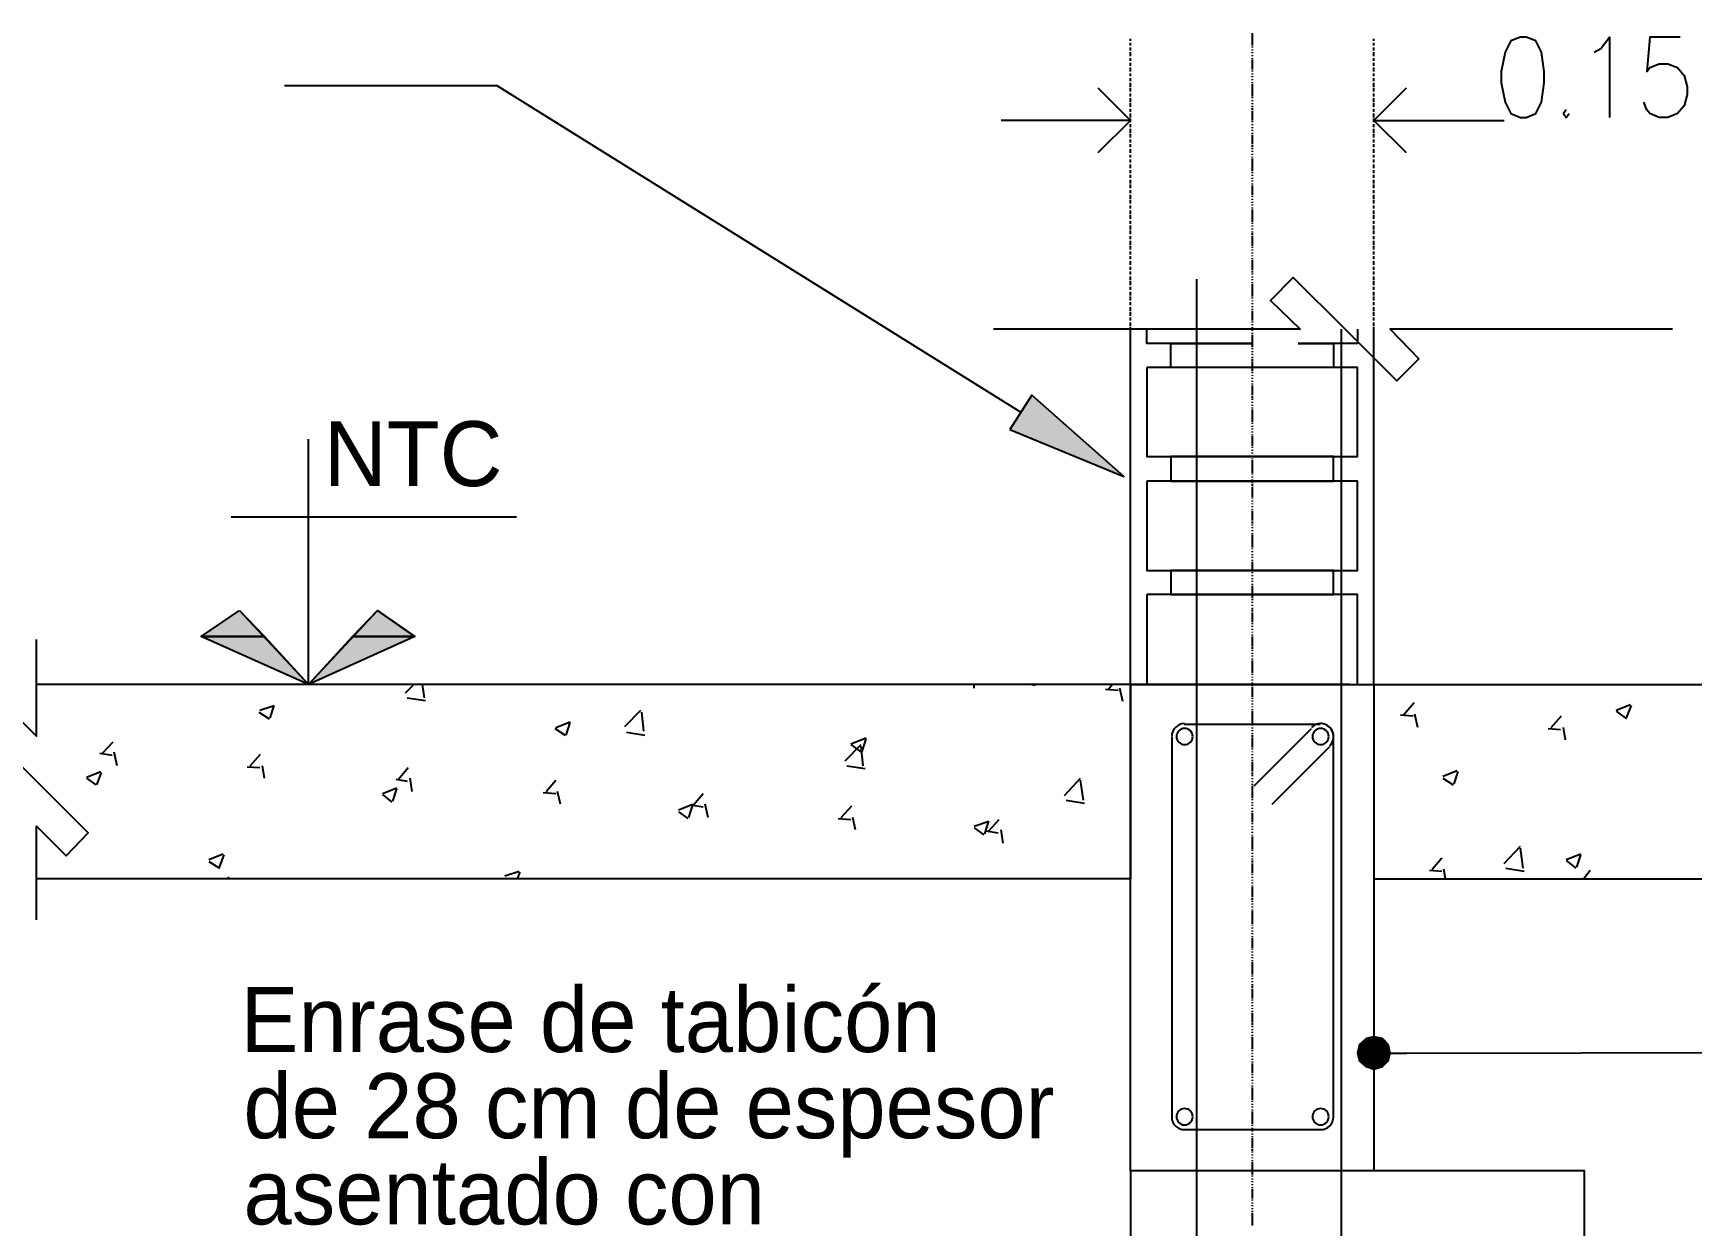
# Model space of a CAD drawing. Header units: metres. Extents: x 2.9 to 42.8, y 1.7 to 28.7.
# Drawn here: x 17.188 to 20.242, y 19.4 to 21.597 of the extents above; entities that cross this region are included whole.
import ezdxf

# ---------------------------------------------------------------- set-up
doc = ezdxf.new("R2010")
doc.units = ezdxf.units.M
for name, color, linetype in [('AMARILLO', 2, 'Continuous'), ('NEGRO', 7, 'Continuous'), ('RELLENO_NEGRO', 7, 'Continuous'), ('ROJO', 1, 'Continuous'), ('TEXTO', 7, 'Continuous')]:
    doc.layers.add(name, color=color, linetype=linetype)
doc.layers.add('RGB_120_120_120', color=7, linetype='Continuous', true_color=0x787878)
doc.layers.add('RGB_149_112_000', color=7, linetype='Continuous', true_color=0x957000)

msp = doc.modelspace()

# ---------------------------------------------------------------- hatches: boundary and pattern name
at = {"layer": 'RELLENO_NEGRO'}
h = msp.add_hatch(color=256, dxfattribs=at)
h.dxf.hatch_style = 1
h.paths.add_polyline_path([(18.9865, 20.8668), (19.1964, 20.7804), (19.0271, 20.9303), (18.9865, 20.8668)])
h = msp.add_hatch(color=256, dxfattribs=at)
h.dxf.hatch_style = 1
h.paths.add_polyline_path([(17.5683, 20.5334), (17.6142, 20.4858), (17.4978, 20.4858), (17.5683, 20.5334)])
h = msp.add_hatch(color=256, dxfattribs=at)
h.dxf.hatch_style = 1
h.paths.add_polyline_path([(17.8223, 20.5334), (17.8911, 20.4858), (17.7765, 20.4858), (17.8223, 20.5334)])
h = msp.add_hatch(color=256, dxfattribs=at)
h.dxf.hatch_style = 1
h.paths.add_polyline_path([(17.4978, 20.4858), (17.6142, 20.4858), (17.6953, 20.3976), (17.4978, 20.4858)])
h = msp.add_hatch(color=256, dxfattribs=at)
h.dxf.hatch_style = 1
h.paths.add_polyline_path([(17.7765, 20.4858), (17.8911, 20.4858), (17.6953, 20.3976), (17.7765, 20.4858)])
h = msp.add_hatch(color=256, dxfattribs=at)
h.dxf.hatch_style = 1
h.paths.add_polyline_path([(19.6568, 19.7485), (19.6427, 19.745), (19.6568, 19.7185), (19.6568, 19.7485)])
h.paths.add_polyline_path([(19.6427, 19.745), (19.6568, 19.7185), (19.6303, 19.7344), (19.6427, 19.745)])
h.paths.add_polyline_path([(19.6568, 19.7185), (19.6303, 19.7344), (19.6268, 19.7185), (19.6568, 19.7185)])
h = msp.add_hatch(color=256, dxfattribs=at)
h.dxf.hatch_style = 1
h.paths.add_polyline_path([(19.6868, 19.7185), (19.6832, 19.7344), (19.6568, 19.7185), (19.6868, 19.7185)])
h.paths.add_polyline_path([(19.6832, 19.7344), (19.6568, 19.7185), (19.6727, 19.745), (19.6832, 19.7344)])
h.paths.add_polyline_path([(19.6568, 19.7185), (19.6727, 19.745), (19.6568, 19.7485), (19.6568, 19.7185)])
h = msp.add_hatch(color=256, dxfattribs=at)
h.dxf.hatch_style = 1
h.paths.add_polyline_path([(19.6268, 19.7185), (19.6303, 19.7044), (19.6568, 19.7185), (19.6268, 19.7185)])
h.paths.add_polyline_path([(19.6303, 19.7044), (19.6568, 19.7185), (19.6427, 19.6938), (19.6303, 19.7044)])
h.paths.add_polyline_path([(19.6568, 19.7185), (19.6427, 19.6938), (19.6568, 19.6885), (19.6568, 19.7185)])
h = msp.add_hatch(color=256, dxfattribs=at)
h.dxf.hatch_style = 1
h.paths.add_polyline_path([(19.6568, 19.6885), (19.6727, 19.6938), (19.6568, 19.7185), (19.6568, 19.6885)])
h.paths.add_polyline_path([(19.6727, 19.6938), (19.6568, 19.7185), (19.6832, 19.7044), (19.6727, 19.6938)])
h.paths.add_polyline_path([(19.6568, 19.7185), (19.6832, 19.7044), (19.6868, 19.7185), (19.6568, 19.7185)])

# ---------------------------------------------------------------- linework, layer by layer
at = {"layer": 'AMARILLO', "lineweight": -3}
for points in [[(19.4328, 21.5971), (19.4328, 21.5953), (19.4328, 21.5918), (19.4328, 21.59), (19.4328, 21.5865), (19.4328, 21.5847), (19.4328, 21.5812), (19.4328, 21.5794), (19.4328, 21.5759), (19.4328, 21.5741)], [(19.4328, 21.5724), (19.4328, 21.5706)], [(19.4328, 21.5671), (19.4328, 21.5653)], [(19.4328, 21.5618), (19.4328, 21.56)], [(19.4328, 21.5565), (19.4328, 21.5547)], [(19.4328, 21.5512), (19.4328, 21.5494)], [(19.4328, 21.5477), (19.4328, 21.5459), (19.4328, 21.5424), (19.4328, 21.5406), (19.4328, 21.5371), (19.4328, 21.5353), (19.4328, 21.5318), (19.4328, 21.53)], [(19.4328, 21.5283), (19.4328, 21.5265)], [(19.4328, 21.523), (19.4328, 21.5212)], [(19.4328, 21.5177), (19.4328, 21.5159)], [(19.4328, 21.5124), (19.4328, 21.5106)], [(19.4328, 21.5071), (19.4328, 21.5053)], [(19.4328, 21.5036), (19.4328, 21.5018), (19.4328, 21.4983), (19.4328, 21.4965), (19.4328, 21.493), (19.4328, 21.4912), (19.4328, 21.4877), (19.4328, 21.4859), (19.4328, 21.4824), (19.4328, 21.4806)], [(19.4328, 21.4789), (19.4328, 21.4771)], [(19.4328, 21.4736), (19.4328, 21.4718)], [(19.4328, 21.4683), (19.4328, 21.4665)], [(19.4328, 21.463), (19.4328, 21.4612)], [(19.4328, 21.4595), (19.4328, 21.4577), (19.4328, 21.4559)], [(19.4328, 21.4542), (19.4328, 21.4524), (19.4328, 21.4489), (19.4328, 21.4471), (19.4328, 21.4436), (19.4328, 21.4418), (19.4328, 21.4383), (19.4328, 21.4365)], [(19.4328, 21.4348), (19.4328, 21.433)], [(19.4328, 21.4295), (19.4328, 21.4277)], [(19.4328, 21.4242), (19.4328, 21.4224)], [(19.4328, 21.4189), (19.4328, 21.4171)], [(19.4328, 21.4136), (19.4328, 21.4118)], [(19.4328, 21.4101), (19.4328, 21.4083), (19.4328, 21.4048), (19.4328, 21.403), (19.4328, 21.3995), (19.4328, 21.3977), (19.4328, 21.3942), (19.4328, 21.3924)], [(19.4328, 21.3907), (19.4328, 21.3889), (19.4328, 21.3872)], [(19.4328, 21.3854), (19.4328, 21.3836)], [(19.4328, 21.3801), (19.4328, 21.3783)], [(19.4328, 21.3748), (19.4328, 21.373)], [(19.4328, 21.3695), (19.4328, 21.3678)], [(19.4328, 21.366), (19.4328, 21.3642), (19.4328, 21.3607), (19.4328, 21.3589), (19.4328, 21.3554), (19.4328, 21.3536), (19.4328, 21.3501), (19.4328, 21.3483), (19.4328, 21.3448), (19.4328, 21.3431)], [(19.4328, 21.3413), (19.4328, 21.3395)], [(19.4328, 21.336), (19.4328, 21.3342)], [(19.4328, 21.3307), (19.4328, 21.3289)], [(19.4328, 21.3254), (19.4328, 21.3237)], [(19.4328, 21.3201), (19.4328, 21.3184)], [(19.4328, 21.3166), (19.4328, 21.3148), (19.4328, 21.3113), (19.4328, 21.3095), (19.4328, 21.306), (19.4328, 21.3043), (19.4328, 21.3007), (19.4328, 21.299)], [(19.4328, 21.2972), (19.4328, 21.2954)], [(19.4328, 21.2919), (19.4328, 21.2901)], [(19.4328, 21.2866), (19.4328, 21.2848)], [(19.4328, 21.2813), (19.4328, 21.2796)], [(19.4328, 21.276), (19.4328, 21.2743)], [(19.4328, 21.2725), (19.4328, 21.2707), (19.4328, 21.2672), (19.4328, 21.2654), (19.4328, 21.2619), (19.4328, 21.2602), (19.4328, 21.2566), (19.4328, 21.2549), (19.4328, 21.2513), (19.4328, 21.2496)], [(19.4328, 21.2478), (19.4328, 21.246)], [(19.4328, 21.2425), (19.4328, 21.2408)], [(19.4328, 21.2372), (19.4328, 21.2355)], [(19.4328, 21.2319), (19.4328, 21.2302)], [(19.4328, 21.2284), (19.4328, 21.2266), (19.4328, 21.2249)], [(19.4328, 21.2231), (19.4328, 21.2213), (19.4328, 21.2178), (19.4328, 21.2161), (19.4328, 21.2125), (19.4328, 21.2108), (19.4328, 21.2072), (19.4328, 21.2055)], [(19.4328, 21.2037), (19.4328, 21.2019)], [(19.4328, 21.1984), (19.4328, 21.1967)], [(19.4328, 21.1931), (19.4328, 21.1914)], [(19.4328, 21.1878), (19.4328, 21.1861)], [(19.4328, 21.1825), (19.4328, 21.1808)], [(19.4328, 21.179), (19.4328, 21.1772), (19.4328, 21.1737), (19.4328, 21.172), (19.4328, 21.1684), (19.4328, 21.1667), (19.4328, 21.1631), (19.4328, 21.1614)], [(19.4328, 21.1596), (19.4328, 21.1578), (19.4328, 21.1561)], [(19.4328, 21.1543), (19.4328, 21.1526)], [(19.4328, 21.149), (19.4328, 21.1473)], [(19.4328, 21.1437), (19.4328, 21.142)], [(19.4328, 21.1384), (19.4328, 21.1367)], [(19.4328, 21.1349), (19.4328, 21.1332), (19.4328, 21.1296), (19.4328, 21.1279), (19.4328, 21.1243), (19.4328, 21.1226), (19.4328, 21.119), (19.4328, 21.1173), (19.4328, 21.1137), (19.4328, 21.112)], [(19.4328, 21.1102), (19.4328, 21.1085)], [(19.4328, 21.1049), (19.4328, 21.1032)], [(19.4328, 21.0996), (19.4328, 21.0979)], [(19.4328, 21.0943), (19.4328, 21.0926)], [(19.4328, 21.0891), (19.4328, 21.0873)], [(19.4328, 21.0855), (19.4328, 21.0838), (19.4328, 21.0802), (19.4328, 21.0785), (19.4328, 21.0749), (19.4328, 21.0732), (19.4328, 21.0697), (19.4328, 21.0679)], [(19.4328, 21.0661), (19.4328, 21.0644)], [(19.4328, 21.0608), (19.4328, 21.0591)], [(19.4328, 21.0555), (19.4328, 21.0538)], [(19.4328, 21.0503), (19.4328, 21.0485)], [(19.4328, 21.045), (19.4328, 21.0432)], [(19.4328, 21.0414), (19.4328, 21.0397), (19.4328, 21.0361), (19.4328, 21.0344), (19.4328, 21.0308), (19.4328, 21.0291), (19.4328, 21.0256), (19.4328, 21.0238), (19.4328, 21.0203), (19.4328, 21.0185)], [(19.4328, 21.0167), (19.4328, 21.015)], [(19.4328, 21.0114), (19.4328, 21.0097)], [(19.4328, 21.0062), (19.4328, 21.0044)], [(19.4328, 21.0009), (19.4328, 20.9991)], [(19.4328, 20.9973), (19.4328, 20.9956), (19.4328, 20.9938)], [(19.4328, 20.992), (19.4328, 20.9903), (19.4328, 20.9868), (19.4328, 20.985), (19.4328, 20.9815), (19.4328, 20.9797), (19.4328, 20.9762), (19.4328, 20.9744)], [(19.4328, 20.9726), (19.4328, 20.9709)], [(19.4328, 20.9673), (19.4328, 20.9656)], [(19.4328, 20.9621), (19.4328, 20.9603)], [(19.4328, 20.9568), (19.4328, 20.955)], [(19.4328, 20.9515), (19.4328, 20.9497)], [(19.4328, 20.9479), (19.4328, 20.9462), (19.4328, 20.9427), (19.4328, 20.9409), (19.4328, 20.9374), (19.4328, 20.9356), (19.4328, 20.9321), (19.4328, 20.9303)], [(19.4328, 20.9285), (19.4328, 20.9268), (19.4328, 20.925)], [(19.4328, 20.9233), (19.4328, 20.9215)], [(19.4328, 20.918), (19.4328, 20.9162)], [(19.4328, 20.9127), (19.4328, 20.9109)], [(19.4328, 20.9074), (19.4328, 20.9056)], [(19.4328, 20.9038), (19.4328, 20.9021), (19.4328, 20.8986), (19.4328, 20.8968), (19.4328, 20.8933), (19.4328, 20.8915), (19.4328, 20.888), (19.4328, 20.8862), (19.4328, 20.8827), (19.4328, 20.8809)], [(19.4328, 20.8792), (19.4328, 20.8774)], [(19.4328, 20.8739), (19.4328, 20.8721)], [(19.4328, 20.8686), (19.4328, 20.8668)], [(19.4328, 20.8633), (19.4328, 20.8615)], [(19.4328, 20.858), (19.4328, 20.8562)], [(19.4328, 20.8545), (19.4328, 20.8527), (19.4328, 20.8492), (19.4328, 20.8474), (19.4328, 20.8439), (19.4328, 20.8421), (19.4328, 20.8386), (19.4328, 20.8368)], [(19.4328, 20.8351), (19.4328, 20.8333)], [(19.4328, 20.8298), (19.4328, 20.828)], [(19.4328, 20.8245), (19.4328, 20.8227)], [(19.4328, 20.8192), (19.4328, 20.8174)], [(19.4328, 20.8139), (19.4328, 20.8121)], [(19.4328, 20.8104), (19.4328, 20.8086), (19.4328, 20.8051), (19.4328, 20.8033), (19.4328, 20.7998), (19.4328, 20.798), (19.4328, 20.7945), (19.4328, 20.7927), (19.4328, 20.7892), (19.4328, 20.7874)], [(19.4328, 20.7857), (19.4328, 20.7839)], [(19.4328, 20.7804), (19.4328, 20.7786)], [(19.4328, 20.7751), (19.4328, 20.7733)], [(19.4328, 20.7698), (19.4328, 20.768)], [(19.4328, 20.7663), (19.4328, 20.7645), (19.4328, 20.7627)], [(19.4328, 20.761), (19.4328, 20.7592), (19.4328, 20.7557), (19.4328, 20.7539), (19.4328, 20.7504), (19.4328, 20.7486), (19.4328, 20.7451), (19.4328, 20.7433)], [(19.4328, 20.7416), (19.4328, 20.7398)], [(19.4328, 20.7363), (19.4328, 20.7345)], [(19.4328, 20.731), (19.4328, 20.7292)], [(19.4328, 20.7257), (19.4328, 20.7239)], [(19.4328, 20.7204), (19.4328, 20.7186)], [(19.4328, 20.7169), (19.4328, 20.7151), (19.4328, 20.7116), (19.4328, 20.7098), (19.4328, 20.7063), (19.4328, 20.7045), (19.4328, 20.701), (19.4328, 20.6992)], [(19.4328, 20.6975), (19.4328, 20.6957), (19.4328, 20.6939)], [(19.4328, 20.6922), (19.4328, 20.6904)], [(19.4328, 20.6869), (19.4328, 20.6851)], [(19.4328, 20.6816), (19.4328, 20.6798)], [(19.4328, 20.6763), (19.4328, 20.6745)], [(19.4328, 20.6728), (19.4328, 20.671), (19.4328, 20.6675), (19.4328, 20.6657), (19.4328, 20.6622), (19.4328, 20.6604), (19.4328, 20.6569), (19.4328, 20.6551), (19.4328, 20.6516), (19.4328, 20.6498)], [(19.4328, 20.6481), (19.4328, 20.6463)], [(19.4328, 20.6428), (19.4328, 20.641)], [(19.4328, 20.6375), (19.4328, 20.6357)], [(19.4328, 20.6322), (19.4328, 20.6304)], [(19.4328, 20.6269), (19.4328, 20.6252)], [(19.4328, 20.6234), (19.4328, 20.6216), (19.4328, 20.6181), (19.4328, 20.6163), (19.4328, 20.6128), (19.4328, 20.611), (19.4328, 20.6075), (19.4328, 20.6058)], [(19.4328, 20.604), (19.4328, 20.6022)], [(19.4328, 20.5987), (19.4328, 20.5969)], [(19.4328, 20.5934), (19.4328, 20.5916)], [(19.4328, 20.5881), (19.4328, 20.5863)], [(19.4328, 20.5828), (19.4328, 20.5811)], [(19.4328, 20.5793), (19.4328, 20.5775), (19.4328, 20.574), (19.4328, 20.5722), (19.4328, 20.5687), (19.4328, 20.5669), (19.4328, 20.5634), (19.4328, 20.5617), (19.4328, 20.5581), (19.4328, 20.5564)], [(19.4328, 20.5546), (19.4328, 20.5528)], [(19.4328, 20.5493), (19.4328, 20.5475)], [(19.4328, 20.544), (19.4328, 20.5422)], [(19.4328, 20.5387), (19.4328, 20.537)], [(19.4328, 20.5352), (19.4328, 20.5334), (19.4328, 20.5317)], [(19.4328, 20.5299), (19.4328, 20.5281), (19.4328, 20.5246), (19.4328, 20.5228), (19.4328, 20.5193), (19.4328, 20.5176), (19.4328, 20.514), (19.4328, 20.5123)], [(19.4328, 20.5105), (19.4328, 20.5087)], [(19.4328, 20.5052), (19.4328, 20.5034)], [(19.4328, 20.4999), (19.4328, 20.4982)], [(19.4328, 20.4946), (19.4328, 20.4929)], [(19.4328, 20.4893), (19.4328, 20.4876)], [(19.4328, 20.4858), (19.4328, 20.484), (19.4328, 20.4805), (19.4328, 20.4787), (19.4328, 20.4752), (19.4328, 20.4735), (19.4328, 20.4699), (19.4328, 20.4682)], [(19.4328, 20.4664), (19.4328, 20.4646), (19.4328, 20.4629)], [(19.4328, 20.4611), (19.4328, 20.4593)], [(19.4328, 20.4558), (19.4328, 20.4541)], [(19.4328, 20.4505), (19.4328, 20.4488)], [(19.4328, 20.4452), (19.4328, 20.4435)], [(19.4328, 20.4417), (19.4328, 20.4399), (19.4328, 20.4364), (19.4328, 20.4347), (19.4328, 20.4311), (19.4328, 20.4294), (19.4328, 20.4258), (19.4328, 20.4241), (19.4328, 20.4205), (19.4328, 20.4188)], [(19.4328, 20.417), (19.4328, 20.4153)], [(19.4328, 20.4117), (19.4328, 20.41)], [(19.4328, 20.4064), (19.4328, 20.4047)], [(19.4328, 20.4011), (19.4328, 20.3994)], [(19.4328, 20.3958), (19.4328, 20.3941)], [(19.4328, 20.3923), (19.4328, 20.3906), (19.4328, 20.387), (19.4328, 20.3853), (19.4328, 20.3817), (19.4328, 20.38), (19.4328, 20.3764), (19.4328, 20.3747)], [(19.4328, 20.3729), (19.4328, 20.3712)], [(19.4328, 20.3676), (19.4328, 20.3659)], [(19.4328, 20.3623), (19.4328, 20.3606)], [(19.4328, 20.357), (19.4328, 20.3553)], [(19.4328, 20.3518), (19.4328, 20.35)], [(19.4328, 20.3482), (19.4328, 20.3465), (19.4328, 20.3429), (19.4328, 20.3412), (19.4328, 20.3376), (19.4328, 20.3359), (19.4328, 20.3323), (19.4328, 20.3306), (19.4328, 20.3271), (19.4328, 20.3253)], [(19.4328, 20.3235), (19.4328, 20.3218)], [(19.4328, 20.3182), (19.4328, 20.3165)], [(19.4328, 20.3129), (19.4328, 20.3112)], [(19.4328, 20.3077), (19.4328, 20.3059)], [(19.4328, 20.3041), (19.4328, 20.3024), (19.4328, 20.3006)], [(19.4328, 20.2988), (19.4328, 20.2971), (19.4328, 20.2935), (19.4328, 20.2918), (19.4328, 20.2883), (19.4328, 20.2865), (19.4328, 20.283), (19.4328, 20.2812)], [(19.4328, 20.2794), (19.4328, 20.2777)], [(19.4328, 20.2741), (19.4328, 20.2724)], [(19.4328, 20.2688), (19.4328, 20.2671)], [(19.4328, 20.2636), (19.4328, 20.2618)], [(19.4328, 20.2583), (19.4328, 20.2565)], [(19.4328, 20.2547), (19.4328, 20.253), (19.4328, 20.2494), (19.4328, 20.2477), (19.4328, 20.2442), (19.4328, 20.2424), (19.4328, 20.2389), (19.4328, 20.2371)], [(19.4328, 20.2353), (19.4328, 20.2336), (19.4328, 20.2318)], [(19.4328, 20.23), (19.4328, 20.2283)], [(19.4328, 20.2247), (19.4328, 20.223)], [(19.4328, 20.2195), (19.4328, 20.2177)], [(19.4328, 20.2142), (19.4328, 20.2124)], [(19.4328, 20.2106), (19.4328, 20.2089), (19.4328, 20.2053), (19.4328, 20.2036), (19.4328, 20.2001), (19.4328, 20.1983), (19.4328, 20.1948), (19.4328, 20.193), (19.4328, 20.1895), (19.4328, 20.1877)], [(19.4328, 20.1859), (19.4328, 20.1842)], [(19.4328, 20.1807), (19.4328, 20.1789)], [(19.4328, 20.1754), (19.4328, 20.1736)], [(19.4328, 20.1701), (19.4328, 20.1683)], [(19.4328, 20.1648), (19.4328, 20.163)], [(19.4328, 20.1612), (19.4328, 20.1595), (19.4328, 20.156), (19.4328, 20.1542), (19.4328, 20.1507), (19.4328, 20.1489), (19.4328, 20.1454), (19.4328, 20.1436)], [(19.4328, 20.1418), (19.4328, 20.1401)], [(19.4328, 20.1366), (19.4328, 20.1348)], [(19.4328, 20.1313), (19.4328, 20.1295)], [(19.4328, 20.126), (19.4328, 20.1242)], [(19.4328, 20.1207), (19.4328, 20.1189)], [(19.4328, 20.1172), (19.4328, 20.1154), (19.4328, 20.1119), (19.4328, 20.1101), (19.4328, 20.1066), (19.4328, 20.1048), (19.4328, 20.1013), (19.4328, 20.0995), (19.4328, 20.096), (19.4328, 20.0942)], [(19.4328, 20.0925), (19.4328, 20.0907)], [(19.4328, 20.0872), (19.4328, 20.0854)], [(19.4328, 20.0819), (19.4328, 20.0801)], [(19.4328, 20.0766), (19.4328, 20.0748)], [(19.4328, 20.0731), (19.4328, 20.0713), (19.4328, 20.0695)], [(19.4328, 20.0678), (19.4328, 20.066), (19.4328, 20.0625), (19.4328, 20.0607), (19.4328, 20.0572), (19.4328, 20.0554), (19.4328, 20.0519), (19.4328, 20.0501)], [(19.4328, 20.0484), (19.4328, 20.0466)], [(19.4328, 20.0431), (19.4328, 20.0413)], [(19.4328, 20.0378), (19.4328, 20.036)], [(19.4328, 20.0325), (19.4328, 20.0307)], [(19.4328, 20.0272), (19.4328, 20.0254)], [(19.4328, 20.0237), (19.4328, 20.0219), (19.4328, 20.0184), (19.4328, 20.0166), (19.4328, 20.0131), (19.4328, 20.0113), (19.4328, 20.0078), (19.4328, 20.006)], [(19.4328, 20.0043), (19.4328, 20.0025), (19.4328, 20.0007)], [(19.4328, 19.999), (19.4328, 19.9972)], [(19.4328, 19.9937), (19.4328, 19.9919)], [(19.4328, 19.9884), (19.4328, 19.9866)], [(19.4328, 19.9831), (19.4328, 19.9813)], [(19.4328, 19.9796), (19.4328, 19.9778), (19.4328, 19.9743), (19.4328, 19.9725), (19.4328, 19.969), (19.4328, 19.9672), (19.4328, 19.9637), (19.4328, 19.9619), (19.4328, 19.9584), (19.4328, 19.9566)], [(19.4328, 19.9549), (19.4328, 19.9531)], [(19.4328, 19.9496), (19.4328, 19.9478)], [(19.4328, 19.9443), (19.4328, 19.9425)], [(19.4328, 19.939), (19.4328, 19.9372)], [(19.4328, 19.9337), (19.4328, 19.9319)], [(19.4328, 19.9302), (19.4328, 19.9284), (19.4328, 19.9249), (19.4328, 19.9231), (19.4328, 19.9196), (19.4328, 19.9178), (19.4328, 19.9143), (19.4328, 19.9125)], [(19.4328, 19.9108), (19.4328, 19.909)], [(19.4328, 19.9055), (19.4328, 19.9037)], [(19.4328, 19.9002), (19.4328, 19.8984)], [(19.4328, 19.8949), (19.4328, 19.8931)], [(19.4328, 19.8896), (19.4328, 19.8878)], [(19.4328, 19.8861), (19.4328, 19.8843), (19.4328, 19.8808), (19.4328, 19.879), (19.4328, 19.8755), (19.4328, 19.8737), (19.4328, 19.8702), (19.4328, 19.8684), (19.4328, 19.8649), (19.4328, 19.8632)], [(19.4328, 19.8614), (19.4328, 19.8596)], [(19.4328, 19.8561), (19.4328, 19.8543)], [(19.4328, 19.8508), (19.4328, 19.849)], [(19.4328, 19.8455), (19.4328, 19.8437)], [(19.4328, 19.842), (19.4328, 19.8402), (19.4328, 19.8385)], [(19.4328, 19.8367), (19.4328, 19.8349), (19.4328, 19.8314), (19.4328, 19.8296), (19.4328, 19.8261), (19.4328, 19.8243), (19.4328, 19.8208), (19.4328, 19.8191)], [(19.4328, 19.8173), (19.4328, 19.8155)], [(19.4328, 19.812), (19.4328, 19.8102)], [(19.4328, 19.8067), (19.4328, 19.8049)], [(19.4328, 19.8014), (19.4328, 19.7997)], [(19.4328, 19.7961), (19.4328, 19.7944)], [(19.4328, 19.7926), (19.4328, 19.7908), (19.4328, 19.7873), (19.4328, 19.7855), (19.4328, 19.782), (19.4328, 19.7803), (19.4328, 19.7767), (19.4328, 19.775)], [(19.4328, 19.7732), (19.4328, 19.7714), (19.4328, 19.7697)], [(19.4328, 19.7679), (19.4328, 19.7661)], [(19.4328, 19.7626), (19.4328, 19.7608)], [(19.4328, 19.7573), (19.4328, 19.7556)], [(19.4328, 19.752), (19.4328, 19.7503)], [(19.4328, 19.7485), (19.4328, 19.7467), (19.4328, 19.7432), (19.4328, 19.7414), (19.4328, 19.7379), (19.4328, 19.7362), (19.4328, 19.7326), (19.4328, 19.7309), (19.4328, 19.7273), (19.4328, 19.7256)], [(19.4328, 19.7238), (19.4328, 19.722)], [(19.4328, 19.7185), (19.4328, 19.7168)], [(19.4328, 19.7132), (19.4328, 19.7115)], [(19.4328, 19.7079), (19.4328, 19.7062)], [(19.4328, 19.7026), (19.4328, 19.7009)], [(19.4328, 19.6991), (19.4328, 19.6973), (19.4328, 19.6938), (19.4328, 19.6921), (19.4328, 19.6885), (19.4328, 19.6868), (19.4328, 19.6832), (19.4328, 19.6815)], [(19.4328, 19.6797), (19.4328, 19.6779)], [(19.4328, 19.6744), (19.4328, 19.6727)], [(19.4328, 19.6691), (19.4328, 19.6674)], [(19.4328, 19.6638), (19.4328, 19.6621)], [(19.4328, 19.6585), (19.4328, 19.6568)], [(19.4328, 19.655), (19.4328, 19.6533), (19.4328, 19.6497), (19.4328, 19.648), (19.4328, 19.6444), (19.4328, 19.6427), (19.4328, 19.6391), (19.4328, 19.6374), (19.4328, 19.6338), (19.4328, 19.6321)], [(19.4328, 19.6303), (19.4328, 19.6286)], [(19.4328, 19.625), (19.4328, 19.6233)], [(19.4328, 19.6197), (19.4328, 19.618)], [(19.4328, 19.6144), (19.4328, 19.6127)], [(19.4328, 19.6109), (19.4328, 19.6092), (19.4328, 19.6056), (19.4328, 19.6039), (19.4328, 19.6003), (19.4328, 19.5986), (19.4328, 19.595), (19.4328, 19.5933), (19.4328, 19.5897), (19.4328, 19.588)], [(19.4328, 19.5862), (19.4328, 19.5845)], [(19.4328, 19.5809), (19.4328, 19.5792)], [(19.4328, 19.5756), (19.4328, 19.5739)], [(19.4328, 19.5703), (19.4328, 19.5686)], [(19.4328, 19.5651), (19.4328, 19.5633)], [(19.4328, 19.5615), (19.4328, 19.5598), (19.4328, 19.5562), (19.4328, 19.5545), (19.4328, 19.5509), (19.4328, 19.5492), (19.4328, 19.5457), (19.4328, 19.5439)], [(19.4328, 19.5421), (19.4328, 19.5404), (19.4328, 19.5386)], [(19.4328, 19.5368), (19.4328, 19.5351)], [(19.4328, 19.5315), (19.4328, 19.5298)], [(19.4328, 19.5262), (19.4328, 19.5245)], [(19.4328, 19.521), (19.4328, 19.5192)], [(19.4328, 19.5174), (19.4328, 19.5157), (19.4328, 19.5121), (19.4328, 19.5104), (19.4328, 19.5068), (19.4328, 19.5051), (19.4328, 19.5016), (19.4328, 19.4998), (19.4328, 19.4963), (19.4328, 19.4945)], [(19.4328, 19.4927), (19.4328, 19.491)], [(19.4328, 19.4874), (19.4328, 19.4857)], [(19.4328, 19.4822), (19.4328, 19.4804)], [(19.4328, 19.4769), (19.4328, 19.4751)], [(19.4328, 19.4716), (19.4328, 19.4698)], [(19.4328, 19.468), (19.4328, 19.4663), (19.4328, 19.4628), (19.4328, 19.461), (19.4328, 19.4575), (19.4328, 19.4557), (19.4328, 19.4522), (19.4328, 19.4504)], [(19.4328, 19.4486), (19.4328, 19.4469)], [(19.4328, 19.4433), (19.4328, 19.4416)], [(19.4328, 19.4381), (19.4328, 19.4363)], [(19.4328, 19.4328), (19.4328, 19.431)], [(19.4328, 19.4275), (19.4328, 19.4257)], [(19.4328, 19.4239), (19.4328, 19.4222), (19.4328, 19.4187), (19.4328, 19.4169), (19.4328, 19.4134), (19.4328, 19.4116), (19.4328, 19.4081), (19.4328, 19.4063), (19.4328, 19.4028), (19.4328, 19.401)]]:
    msp.add_lwpolyline(points, dxfattribs=at)
at = {"layer": 'NEGRO', "lineweight": -3}
for points in [[(19.9267, 21.59), (19.909, 21.5829), (19.8984, 21.5618), (19.8914, 21.5265), (19.8914, 21.5053), (19.8984, 21.4701), (19.909, 21.4489), (19.9267, 21.4418), (19.9372, 21.4418), (19.9549, 21.4489), (19.9655, 21.4701), (19.9708, 21.5053), (19.9708, 21.5265), (19.9655, 21.5618), (19.9549, 21.5829), (19.9372, 21.59)], [(19.2387, 20.9815), (19.2387, 20.8174), (19.6268, 20.8174), (19.6268, 20.9815)], [(18.9865, 20.8668), (19.1964, 20.7804), (19.0271, 20.9303)], [(19.2828, 20.8174), (19.2828, 20.7716), (19.5827, 20.7716), (19.5827, 20.8174)], [(19.2387, 20.7716), (19.2387, 20.6075), (19.6268, 20.6075), (19.6268, 20.7716)], [(19.2828, 20.6075), (19.2828, 20.5634), (19.5827, 20.5634), (19.5827, 20.6075)], [(19.2387, 20.5634), (19.2387, 20.3976), (19.6268, 20.3976), (19.6268, 20.5634)], [(17.5683, 20.5334), (17.6142, 20.4858), (17.4978, 20.4858)], [(17.8223, 20.5334), (17.8911, 20.4858), (17.7765, 20.4858)], [(17.4978, 20.4858), (17.6142, 20.4858), (17.6953, 20.3976)], [(17.7765, 20.4858), (17.8911, 20.4858), (17.6953, 20.3976)], [(19.2087, 19.5016), (19.2087, 20.3976), (19.6568, 20.3976), (19.6568, 19.5016)], [(19.3234, 20.3015), (19.3231, 20.3045), (19.3222, 20.3073), (19.3208, 20.3099), (19.319, 20.3121), (19.3168, 20.3139), (19.3142, 20.3153), (19.3114, 20.3162), (19.3084, 20.3165), (19.3054, 20.3162), (19.3026, 20.3153), (19.3, 20.3139), (19.2978, 20.3121), (19.296, 20.3099), (19.2946, 20.3073), (19.2937, 20.3045), (19.2934, 20.3015), (19.2937, 20.2985), (19.2946, 20.2956), (19.296, 20.2931), (19.2978, 20.2909), (19.3, 20.289), (19.3026, 20.2877), (19.3054, 20.2868), (19.3084, 20.2865), (19.3114, 20.2868), (19.3142, 20.2877), (19.3168, 20.289), (19.319, 20.2909), (19.3208, 20.2931), (19.3222, 20.2956), (19.3231, 20.2985)], [(19.5739, 20.3015), (19.5736, 20.3045), (19.5727, 20.3073), (19.5713, 20.3099), (19.5695, 20.3121), (19.5673, 20.3139), (19.5647, 20.3153), (19.5619, 20.3162), (19.5589, 20.3165), (19.5559, 20.3162), (19.553, 20.3153), (19.5505, 20.3139), (19.5483, 20.3121), (19.5464, 20.3099), (19.5451, 20.3073), (19.5442, 20.3045), (19.5439, 20.3015), (19.5442, 20.2985), (19.5451, 20.2956), (19.5464, 20.2931), (19.5483, 20.2909), (19.5505, 20.289), (19.553, 20.2877), (19.5559, 20.2868), (19.5589, 20.2865), (19.5619, 20.2868), (19.5647, 20.2877), (19.5673, 20.289), (19.5695, 20.2909), (19.5713, 20.2931), (19.5727, 20.2956), (19.5736, 20.2985)], [(19.6568, 19.7185), (19.6303, 19.7344), (19.6268, 19.7185)], [(19.6427, 19.745), (19.6568, 19.7185), (19.6303, 19.7344)], [(19.6568, 19.7485), (19.6427, 19.745), (19.6568, 19.7185)], [(19.6568, 19.7185), (19.6727, 19.745), (19.6568, 19.7485)], [(19.6832, 19.7344), (19.6568, 19.7185), (19.6727, 19.745)], [(19.6868, 19.7185), (19.6832, 19.7344), (19.6568, 19.7185)], [(19.6268, 19.7185), (19.6303, 19.7044), (19.6568, 19.7185)], [(19.6303, 19.7044), (19.6568, 19.7185), (19.6427, 19.6938)], [(19.6568, 19.7185), (19.6427, 19.6938), (19.6568, 19.6885)], [(19.6568, 19.6885), (19.6727, 19.6938), (19.6568, 19.7185)], [(19.6727, 19.6938), (19.6568, 19.7185), (19.6832, 19.7044)], [(19.6568, 19.7185), (19.6832, 19.7044), (19.6868, 19.7185)], [(19.3234, 19.6012), (19.3231, 19.6042), (19.3222, 19.6071), (19.3208, 19.6096), (19.319, 19.6118), (19.3168, 19.6136), (19.3142, 19.615), (19.3114, 19.6159), (19.3084, 19.6162), (19.3054, 19.6159), (19.3026, 19.615), (19.3, 19.6136), (19.2978, 19.6118), (19.296, 19.6096), (19.2946, 19.6071), (19.2937, 19.6042), (19.2934, 19.6012), (19.2937, 19.5982), (19.2946, 19.5954), (19.296, 19.5928), (19.2978, 19.5906), (19.3, 19.5888), (19.3026, 19.5874), (19.3054, 19.5865), (19.3084, 19.5862), (19.3114, 19.5865), (19.3142, 19.5874), (19.3168, 19.5888), (19.319, 19.5906), (19.3208, 19.5928), (19.3222, 19.5954), (19.3231, 19.5982)], [(19.5739, 19.6012), (19.5736, 19.6042), (19.5727, 19.6071), (19.5713, 19.6096), (19.5695, 19.6118), (19.5673, 19.6136), (19.5647, 19.615), (19.5619, 19.6159), (19.5589, 19.6162), (19.5559, 19.6159), (19.553, 19.615), (19.5505, 19.6136), (19.5483, 19.6118), (19.5464, 19.6096), (19.5451, 19.6071), (19.5442, 19.6042), (19.5439, 19.6012), (19.5442, 19.5982), (19.5451, 19.5954), (19.5464, 19.5928), (19.5483, 19.5906), (19.5505, 19.5888), (19.553, 19.5874), (19.5559, 19.5865), (19.5589, 19.5862), (19.5619, 19.5865), (19.5647, 19.5874), (19.5673, 19.5888), (19.5695, 19.5906), (19.5713, 19.5928), (19.5727, 19.5954), (19.5736, 19.5982)]]:
    msp.add_lwpolyline(points, close=True, dxfattribs=at)
for points in [[(20.0625, 21.5618), (20.0748, 21.5688), (20.0907, 21.59), (20.0907, 21.4418)], [(20.2212, 21.59), (20.1648, 21.59), (20.1595, 21.5265), (20.1648, 21.5336), (20.1824, 21.5406), (20.1983, 21.5406), (20.2159, 21.5336), (20.2283, 21.5194), (20.2336, 21.4983), (20.2336, 21.4842), (20.2283, 21.463), (20.2159, 21.4489), (20.1983, 21.4418), (20.1824, 21.4418), (20.1648, 21.4489), (20.1595, 21.4559), (20.1542, 21.4701)], [(19.0077, 20.8986), (18.0428, 21.5), (17.6512, 21.5)], [(20.0113, 21.4559), (20.006, 21.4489), (20.0113, 21.4418), (20.0166, 21.4489)], [(19.3305, 21.1437), (19.3305, 16.8698), (19.3305, 16.8645), (19.3322, 16.8592), (19.334, 16.854), (19.3375, 16.8504), (19.341, 16.8451), (19.3446, 16.8434), (19.3499, 16.8398), (19.3552, 16.8381), (19.3604, 16.8381), (20.2247, 16.8381)], [(19.2087, 20.3976), (19.2087, 21.052)], [(19.4345, 21.0256), (19.2387, 21.0256), (19.2387, 21.052)], [(19.6268, 21.052), (19.6268, 21.0256), (19.5174, 21.0256)], [(19.5968, 21.052), (19.5968, 16.9051)], [(19.6568, 20.3976), (19.6568, 21.052)], [(19.5174, 21.0256), (19.5827, 21.0256), (19.5827, 20.9815), (19.2828, 20.9815), (19.2828, 21.0256), (19.4345, 21.0256)], [(17.6953, 20.3976), (17.6953, 20.8492)], [(17.5525, 20.7063), (18.0781, 20.7063)], [(17.5683, 20.5334), (17.6953, 20.3976)], [(17.8223, 20.5334), (17.6953, 20.3976)], [(17.8911, 20.4858), (17.8223, 20.5334)], [(19.4028, 20.3976), (17.1944, 20.3976)], [(17.8735, 20.3817), (17.8894, 20.3976)], [(17.877, 20.3729), (17.9105, 20.3676)], [(17.9088, 20.3729), (17.9052, 20.3976)], [(18.9212, 20.3906), (18.9212, 20.3976)], [(19.0271, 20.3976), (19.0324, 20.3958)], [(19.0324, 20.3976), (19.0341, 20.3976)], [(19.1629, 20.3888), (19.1858, 20.387)], [(19.1682, 20.3888), (19.1752, 20.3976)], [(19.1946, 20.3659), (19.1893, 20.3906)], [(19.2087, 20.3976), (19.2087, 20.0395)], [(19.6127, 20.3976), (19.2546, 20.3976)], [(19.6568, 20.3976), (19.6568, 20.0395)], [(19.6568, 20.3976), (22.0592, 20.3976)], [(17.6036, 20.3465), (17.623, 20.3341)], [(17.6054, 20.35), (17.6318, 20.3588)], [(17.6248, 20.3359), (17.6318, 20.3588)], [(18.2774, 20.32), (18.3074, 20.35)], [(18.3127, 20.3112), (18.3092, 20.3465)], [(19.7062, 20.3412), (19.7291, 20.3394)], [(19.7115, 20.3412), (19.7309, 20.3641)], [(19.7379, 20.3182), (19.7326, 20.3429)], [(20.103, 20.35), (20.1295, 20.3606)], [(20.103, 20.3482), (20.1224, 20.3341)], [(20.1224, 20.3359), (20.1313, 20.3588)], [(18.1487, 20.3165), (18.1681, 20.3041)], [(18.1504, 20.3182), (18.1769, 20.3288)], [(18.1698, 20.3041), (18.1769, 20.3271)], [(19.3084, 20.3253), (19.3036, 20.3248), (19.2991, 20.3234), (19.2951, 20.3212), (19.2916, 20.3183), (19.2887, 20.3148), (19.2865, 20.3107), (19.2851, 20.3063), (19.2846, 20.3015)], [(19.558, 20.3235), (19.3075, 20.3235)], [(19.4363, 20.2106), (19.5421, 20.3165)], [(19.5757, 20.2846), (19.5788, 20.2884), (19.581, 20.2925), (19.5823, 20.2969), (19.5827, 20.3015), (19.5823, 20.306), (19.581, 20.3104), (19.5788, 20.3146), (19.5757, 20.3183), (19.572, 20.3214), (19.5678, 20.3235), (19.5634, 20.3249), (19.5589, 20.3253), (19.5543, 20.3249), (19.5499, 20.3235), (19.5458, 20.3214), (19.542, 20.3183)], [(19.5827, 20.3015), (19.5826, 20.3038), (19.5822, 20.3061), (19.5817, 20.3084), (19.5809, 20.3106), (19.5799, 20.3127), (19.5787, 20.3147), (19.5773, 20.3166), (19.5757, 20.3183), (19.574, 20.3199), (19.5721, 20.3213), (19.5701, 20.3225), (19.568, 20.3235), (19.5658, 20.3243), (19.5635, 20.3248), (19.5612, 20.3252), (19.5589, 20.3253)], [(19.9778, 20.3165), (20.0007, 20.3147)], [(19.9831, 20.3182), (20.0025, 20.3394)], [(20.0096, 20.2953), (20.006, 20.3182)], [(17.3161, 20.2706), (17.3355, 20.2918)], [(18.2809, 20.3094), (18.3145, 20.3041)], [(18.6831, 20.2565), (18.7131, 20.2865)], [(18.6937, 20.2883), (18.7219, 20.2988)], [(18.6937, 20.2865), (18.7131, 20.2724)], [(18.7166, 20.2477), (18.7131, 20.283)], [(18.7149, 20.2741), (18.7219, 20.2971)], [(19.2846, 20.3006), (19.2846, 19.6003)], [(19.4698, 20.1771), (19.5756, 20.283)], [(19.5827, 19.6003), (19.5827, 20.3006)], [(17.3108, 20.2706), (17.3337, 20.2671)], [(17.3426, 20.2477), (17.3373, 20.2724)], [(17.5877, 20.2477), (17.6071, 20.2688)], [(17.2861, 20.2265), (17.3126, 20.2371)], [(17.2861, 20.2247), (17.3037, 20.2124)], [(17.3055, 20.2124), (17.3143, 20.2353)], [(17.5824, 20.2459), (17.6054, 20.2442)], [(17.6142, 20.2247), (17.6107, 20.2477)], [(17.8558, 20.223), (17.877, 20.2195)], [(17.8611, 20.223), (17.8788, 20.2442)], [(17.8858, 20.2001), (17.8823, 20.2247)], [(18.1328, 20.2001), (18.1504, 20.2212)], [(18.6866, 20.2477), (18.7202, 20.2424)], [(19.087, 20.193), (19.117, 20.2247)], [(19.1223, 20.1842), (19.117, 20.2212)], [(19.7838, 20.2283), (19.8102, 20.2389)], [(19.7838, 20.2247), (19.8032, 20.2124)], [(19.8049, 20.2142), (19.812, 20.2371)], [(17.8312, 20.1965), (17.8576, 20.2071)], [(17.8312, 20.1948), (17.8488, 20.1807)], [(17.8506, 20.1824), (17.8576, 20.2053)], [(18.1275, 20.1983), (18.1504, 20.1965)], [(18.1592, 20.1771), (18.1539, 20.2001)], [(18.4044, 20.1754), (18.4221, 20.1965)], [(18.3762, 20.1665), (18.4027, 20.1771)], [(18.3762, 20.163), (18.3938, 20.1507)], [(18.3956, 20.1524), (18.4027, 20.1754)], [(18.3991, 20.1754), (18.4221, 20.1718)], [(18.4309, 20.1524), (18.4256, 20.1771)], [(18.6761, 20.1524), (18.6955, 20.1736)], [(19.0906, 20.1842), (19.1241, 20.1789)], [(18.6708, 20.1507), (18.6937, 20.1489)], [(18.7025, 20.1295), (18.6972, 20.1524)], [(18.9212, 20.1366), (18.9477, 20.1454)], [(18.9212, 20.133), (18.9389, 20.1207)], [(18.9406, 20.1224), (18.9477, 20.1454)], [(18.9424, 20.1277), (18.9653, 20.1242)], [(18.9477, 20.1277), (18.9671, 20.1489)], [(18.9742, 20.1048), (18.9706, 20.1295)], [(19.8967, 20.0678), (19.9267, 20.0995)], [(17.5119, 20.0748), (17.5383, 20.0854)], [(17.5119, 20.0713), (17.5313, 20.0589)], [(17.5313, 20.0607), (17.5401, 20.0836)], [(19.7644, 20.0572), (19.782, 20.0783)], [(19.9319, 20.0589), (19.9267, 20.096)], [(20.0113, 20.0748), (20.0378, 20.0854)], [(20.0113, 20.0731), (20.029, 20.0589)], [(20.0307, 20.0607), (20.0378, 20.0836)], [(19.2087, 20.0395), (17.1944, 20.0395)], [(17.5454, 20.0395), (17.5489, 20.0431)], [(18.0569, 20.0448), (18.0834, 20.0537)], [(18.0569, 20.0413), (18.0587, 20.0395)], [(18.0799, 20.0395), (18.0852, 20.0519)], [(19.6568, 20.0395), (22.0592, 20.0395)], [(19.7591, 20.0554), (19.782, 20.0537)], [(19.7891, 20.0395), (19.7855, 20.0572)], [(19.9002, 20.0589), (19.9337, 20.0537)], [(20.0431, 20.0395), (20.0554, 20.0554)], [(19.6868, 19.7185), (19.7168, 19.7185)], [(19.7168, 19.7185), (20.6834, 19.7203), (20.9074, 19.7203)], [(19.2846, 19.6012), (19.2847, 19.5989), (19.2851, 19.5965), (19.2856, 19.5943), (19.2864, 19.5921), (19.2874, 19.59), (19.2886, 19.588), (19.29, 19.5861), (19.2916, 19.5844), (19.2933, 19.5828), (19.2952, 19.5814), (19.2972, 19.5802), (19.2993, 19.5792), (19.3015, 19.5784), (19.3038, 19.5779), (19.3061, 19.5775), (19.3084, 19.5774)], [(19.5589, 19.5774), (19.5637, 19.5779), (19.5682, 19.5793), (19.5722, 19.5815), (19.5757, 19.5844), (19.5786, 19.5879), (19.5808, 19.5919), (19.5822, 19.5964), (19.5827, 19.6012)], [(19.3075, 19.5774), (19.558, 19.5774)]]:
    msp.add_lwpolyline(points, dxfattribs=at)
at = {"layer": 'RGB_120_120_120', "lineweight": -3}
for points in [[(20.2071, 21.052), (19.6868, 21.052), (19.7397, 20.9973), (19.6991, 20.9568), (19.6039, 21.052), (19.5086, 21.1473), (19.4663, 21.1049), (19.521, 21.052), (18.9565, 21.052)], [(17.1944, 19.9637), (17.1944, 20.1366), (17.2491, 20.0819), (17.2896, 20.1242), (17.1944, 20.2195), (17.0991, 20.3147), (17.1397, 20.357), (17.1944, 20.3024), (17.1944, 20.4805)]]:
    msp.add_lwpolyline(points, dxfattribs=at)
at = {"layer": 'RGB_149_112_000', "lineweight": -3}
msp.add_lwpolyline([(19.2087, 19.5016), (19.2087, 19.2934), (20.0448, 19.2934), (20.0448, 19.5016)], close=True, dxfattribs=at)
at = {"layer": 'ROJO', "lineweight": -3}
for points in [[(19.2087, 21.5829), (19.2087, 21.5865)], [(19.2087, 21.5741), (19.2087, 21.5794)], [(19.2087, 21.5653), (19.2087, 21.5706)], [(19.6568, 21.5829), (19.6568, 21.5865)], [(19.6568, 21.5741), (19.6568, 21.5794)], [(19.6568, 21.5653), (19.6568, 21.5706)], [(19.2087, 21.5547), (19.2087, 21.5618)], [(19.2087, 21.5459), (19.2087, 21.5512)], [(19.2087, 21.5371), (19.2087, 21.5424)], [(19.2087, 21.5265), (19.2087, 21.5336)], [(19.6568, 21.5547), (19.6568, 21.5618)], [(19.6568, 21.5459), (19.6568, 21.5512)], [(19.6568, 21.5371), (19.6568, 21.5424)], [(19.6568, 21.5265), (19.6568, 21.5336)], [(19.2087, 21.5177), (19.2087, 21.523)], [(19.2087, 21.5089), (19.2087, 21.5142)], [(19.2087, 21.4983), (19.2087, 21.5053)], [(19.6568, 21.5177), (19.6568, 21.523)], [(19.6568, 21.5089), (19.6568, 21.5142)], [(19.6568, 21.4983), (19.6568, 21.5053)], [(19.1488, 21.4965), (19.2087, 21.4365), (19.1488, 21.3766)], [(19.2087, 21.4895), (19.2087, 21.4965)], [(19.2087, 21.4806), (19.2087, 21.4859)], [(19.2087, 21.4701), (19.2087, 21.4771)], [(19.6568, 21.4895), (19.6568, 21.4965)], [(19.7168, 21.3766), (19.6568, 21.4365), (19.7168, 21.4965)], [(19.6568, 21.4806), (19.6568, 21.4859)], [(19.6568, 21.4701), (19.6568, 21.4771)], [(19.2087, 21.4612), (19.2087, 21.4683)], [(19.2087, 21.4524), (19.2087, 21.4577)], [(19.2087, 21.4418), (19.2087, 21.4489)], [(19.6568, 21.4612), (19.6568, 21.4683)], [(19.6568, 21.4524), (19.6568, 21.4577)], [(19.6568, 21.4418), (19.6568, 21.4489)], [(19.0888, 21.4365), (18.9706, 21.4365)], [(19.2087, 21.4365), (19.0888, 21.4365)], [(19.2087, 21.433), (19.2087, 21.4401)], [(19.2087, 21.4242), (19.2087, 21.4295)], [(19.2087, 21.4136), (19.2087, 21.4207)], [(19.2087, 21.4048), (19.2087, 21.4118)], [(19.6568, 21.433), (19.6568, 21.4401)], [(19.6568, 21.4365), (19.7767, 21.4365)], [(19.6568, 21.4242), (19.6568, 21.4295)], [(19.6568, 21.4136), (19.6568, 21.4207)], [(19.6568, 21.4048), (19.6568, 21.4118)], [(19.7767, 21.4365), (19.8967, 21.4365)], [(19.2087, 21.396), (19.2087, 21.4013)], [(19.2087, 21.3872), (19.2087, 21.3924)], [(19.2087, 21.3766), (19.2087, 21.3836)], [(19.6568, 21.396), (19.6568, 21.4013)], [(19.6568, 21.3872), (19.6568, 21.3924)], [(19.6568, 21.3766), (19.6568, 21.3836)], [(19.2087, 21.3678), (19.2087, 21.373)], [(19.2087, 21.3589), (19.2087, 21.3642)], [(19.2087, 21.3483), (19.2087, 21.3554)], [(19.6568, 21.3678), (19.6568, 21.373)], [(19.6568, 21.3589), (19.6568, 21.3642)], [(19.6568, 21.3483), (19.6568, 21.3554)], [(19.2087, 21.3395), (19.2087, 21.3448)], [(19.2087, 21.3307), (19.2087, 21.336)], [(19.2087, 21.3201), (19.2087, 21.3272)], [(19.2087, 21.3113), (19.2087, 21.3184)], [(19.6568, 21.3395), (19.6568, 21.3448)], [(19.6568, 21.3307), (19.6568, 21.336)], [(19.6568, 21.3201), (19.6568, 21.3272)], [(19.6568, 21.3113), (19.6568, 21.3184)], [(19.2087, 21.3025), (19.2087, 21.3078)], [(19.2087, 21.2919), (19.2087, 21.299)], [(19.2087, 21.2831), (19.2087, 21.2901)], [(19.6568, 21.3025), (19.6568, 21.3078)], [(19.6568, 21.2919), (19.6568, 21.299)], [(19.6568, 21.2831), (19.6568, 21.2901)], [(19.2087, 21.2743), (19.2087, 21.2796)], [(19.2087, 21.2637), (19.2087, 21.2707)], [(19.2087, 21.2549), (19.2087, 21.2619)], [(19.6568, 21.2743), (19.6568, 21.2796)], [(19.6568, 21.2637), (19.6568, 21.2707)], [(19.6568, 21.2549), (19.6568, 21.2619)], [(19.2087, 21.246), (19.2087, 21.2513)], [(19.2087, 21.2355), (19.2087, 21.2425)], [(19.2087, 21.2266), (19.2087, 21.2337)], [(19.6568, 21.246), (19.6568, 21.2513)], [(19.6568, 21.2355), (19.6568, 21.2425)], [(19.6568, 21.2266), (19.6568, 21.2337)], [(19.2087, 21.2178), (19.2087, 21.2231)], [(19.2087, 21.2072), (19.2087, 21.2143)], [(19.2087, 21.1984), (19.2087, 21.2055)], [(19.6568, 21.2178), (19.6568, 21.2231)], [(19.6568, 21.2072), (19.6568, 21.2143)], [(19.6568, 21.1984), (19.6568, 21.2055)], [(19.2087, 21.1896), (19.2087, 21.1949)], [(19.2087, 21.1808), (19.2087, 21.1861)], [(19.2087, 21.1702), (19.2087, 21.1772)], [(19.2087, 21.1614), (19.2087, 21.1667)], [(19.6568, 21.1896), (19.6568, 21.1949)], [(19.6568, 21.1808), (19.6568, 21.1861)], [(19.6568, 21.1702), (19.6568, 21.1772)], [(19.6568, 21.1614), (19.6568, 21.1667)], [(19.2087, 21.1526), (19.2087, 21.1578)], [(19.2087, 21.142), (19.2087, 21.149)], [(19.2087, 21.1332), (19.2087, 21.1402)], [(19.6568, 21.1526), (19.6568, 21.1578)], [(19.6568, 21.142), (19.6568, 21.149)], [(19.6568, 21.1332), (19.6568, 21.1402)], [(19.2087, 21.1243), (19.2087, 21.1296)], [(19.2087, 21.1137), (19.2087, 21.1208)], [(19.2087, 21.1049), (19.2087, 21.112)], [(19.6568, 21.1243), (19.6568, 21.1296)], [(19.6568, 21.1137), (19.6568, 21.1208)], [(19.6568, 21.1049), (19.6568, 21.112)], [(19.2087, 21.0961), (19.2087, 21.1014)], [(19.2087, 21.0855), (19.2087, 21.0926)], [(19.2087, 21.0767), (19.2087, 21.0838)], [(19.6568, 21.0961), (19.6568, 21.1014)], [(19.6568, 21.0855), (19.6568, 21.0926)], [(19.6568, 21.0767), (19.6568, 21.0838)], [(19.2087, 21.0679), (19.2087, 21.0732)], [(19.2087, 21.0573), (19.2087, 21.0644)], [(19.2087, 21.052), (19.2087, 21.0555)], [(19.6568, 21.0679), (19.6568, 21.0732)], [(19.6568, 21.0573), (19.6568, 21.0644)], [(19.6568, 21.052), (19.6568, 21.0555)]]:
    msp.add_lwpolyline(points, dxfattribs=at)

# ---------------------------------------------------------------- texts
at = {"layer": 'TEXTO', "color": 18, "true_color": 0x000000}
for s, p in [('NTC', (17.7236, 20.7627)), ('Enrase de tabicón', (17.5701, 19.7203)), ('de 28 cm de espesor', (17.5754, 19.5615)), ('asentado con', (17.5754, 19.4028))]:
    msp.add_text(s, height=0.1196, dxfattribs=at).set_placement(p)

doc.saveas('drawing.dxf')
